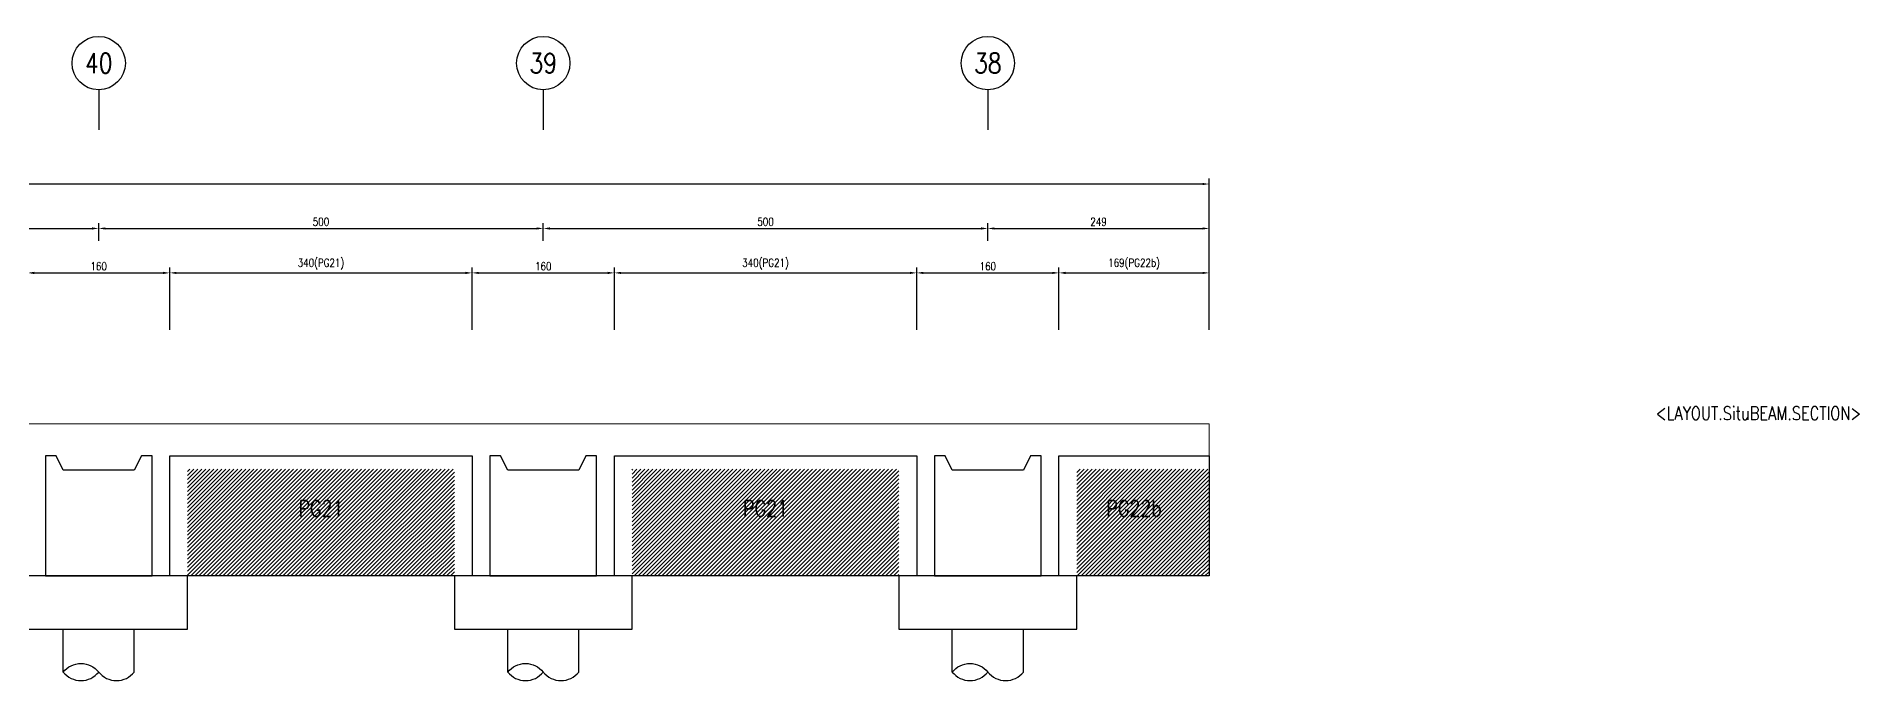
# Model space of a CAD drawing. Extents: x -46 to 10091, y -1640 to 3150.
# Drawn here: x 8041 to 10091, y -133 to 591 of the extents above; entities that cross this region are included whole.
import ezdxf
from ezdxf.enums import TextEntityAlignment as Align

# ---------------------------------------------------------------- set-up
doc = ezdxf.new("R2010")
doc.units = 0
doc.header["$LTSCALE"] = 3
doc.layers.get('0').update_dxf_attribs({"linetype": 'CONTINUOUS'})
for name, color, linetype in [('HB_0', 7, 'CONTINUOUS'), ('HB_DIM', 1, 'CONTINUOUS'), ('HB_TXT_CTEXT', 2, 'CONTINUOUS'), ('RCAD.PARM.Treatle', 2, 'CONTINUOUS')]:
    doc.layers.add(name, color=color, linetype=linetype)
doc.styles.get("Standard").update_dxf_attribs({"font": 'ROMANS.shx', "width": 0.8, "bigfont": 'LCHINA.shx'})
doc.dimstyles.new('30', dxfattribs={"dimscale": 3, "dimtxt": 3, "dimasz": 2.5, "dimexe": 2, "dimexo": 2, "dimgap": 1, "dimtad": 1, "dimdsep": 46, "dimtxsty": 'Standard', "dimcen": 0, "dimclrd": 256, "dimclre": 256, "dimclrt": 2, "dimadec": 0, "dimazin": 0, "dimtfac": 1, "dimtix": 1, "dimtmove": 2, "dimatfit": 3, "dimfxl": 0, "dimtolj": 1, "dimtzin": 0, "dimarcsym": 0})

# ---------------------------------------------------------------- blocks, each defined once
blk = doc.blocks.new('預鑄樁帽2x2')
at = {"layer": 'HB_0'}
blk.add_lwpolyline([(-100, 0), (100, 0), (100, 60), (-100, 60)], close=True, dxfattribs=at)
blk = doc.blocks.new('cap_pile')
at = {"linetype": 'Continuous'}
for p, q in [((-40, -108.1), (-40, -60)), ((40, -108.1), (40, -60))]:
    blk.add_line(p, q, dxfattribs=at)
for points in [[(-40, -108.1, -0.48), (0, -108.1, 0.48), (40, -108.1, 0.48)], [(-40, -108.1, 0.48), (0, -108.1, 0.48)]]:
    blk.add_lwpolyline(points, format="xyb", dxfattribs=at)
blk.add_blockref('預鑄樁帽2x2', (0, -60))
blk = doc.blocks.new('line_guide')
at = {"color": 4, "linetype": 'Continuous'}
blk.add_line((0, 0), (0, -45), dxfattribs=at)
blk.add_circle((0, 30), 30, dxfattribs=at)
at = {"color": 4, "linetype": 'Continuous', "width": 0.8}
blk.add_attdef('A', text='', height=22.5, dxfattribs=at).set_placement((0, 30), align=Align.MIDDLE)
blk = doc.blocks.new('*D53')
at = {"layer": 'HB_DIM', "linetype": 'Continuous', "lineweight": -2}
for p, q in [((4861.9, 261.2), (4861.9, 431.2)), ((9359.9, 261.2), (9359.9, 431.2)), ((4869.4, 425.2), (9352.4, 425.2))]:
    blk.add_line(p, q, dxfattribs=at)
at = {"layer": 'HB_DIM'}
for points in [[(4869.4, 426.4), (4869.4, 423.9), (4861.9, 425.2)], [(9352.4, 423.9), (9352.4, 426.4), (9359.9, 425.2)]]:
    blk.add_solid(points, dxfattribs=at)
at = {"layer": 'HB_DIM', "color": 2, "linetype": 'Continuous', "insert": (7110.9, 432.7), "char_height": 9, "attachment_point": 5, "rotation": 0}
blk.add_mtext('\\A1;4498', dxfattribs=at)
blk = doc.blocks.new('*D67')
at = {"layer": 'HB_DIM', "linetype": 'Continuous', "lineweight": -2}
for p, q in [((8030.9, 261.2), (8030.9, 331.2)), ((8190.9, 261.2), (8190.9, 331.2)), ((8038.4, 325.2), (8183.4, 325.2))]:
    blk.add_line(p, q, dxfattribs=at)
at = {"layer": 'HB_DIM'}
for points in [[(8038.4, 326.4), (8038.4, 323.9), (8030.9, 325.2)], [(8183.4, 323.9), (8183.4, 326.4), (8190.9, 325.2)]]:
    blk.add_solid(points, dxfattribs=at)
at = {"layer": 'HB_DIM', "color": 2, "linetype": 'Continuous', "insert": (8110.9, 332.7), "char_height": 9, "attachment_point": 5, "rotation": 0}
blk.add_mtext('\\A1;160', dxfattribs=at)
blk = doc.blocks.new('*D68')
at = {"layer": 'HB_DIM', "linetype": 'Continuous', "lineweight": -2}
for p, q in [((8190.9, 261.2), (8190.9, 331.2)), ((8530.9, 261.2), (8530.9, 331.2)), ((8198.4, 325.2), (8523.4, 325.2))]:
    blk.add_line(p, q, dxfattribs=at)
at = {"layer": 'HB_DIM'}
for points in [[(8198.4, 326.4), (8198.4, 323.9), (8190.9, 325.2)], [(8523.4, 323.9), (8523.4, 326.4), (8530.9, 325.2)]]:
    blk.add_solid(points, dxfattribs=at)
at = {"layer": 'HB_DIM', "color": 2, "linetype": 'Continuous', "insert": (8360.9, 335.1), "char_height": 9, "attachment_point": 5, "rotation": 0}
blk.add_mtext('\\A1;340(PG21)', dxfattribs=at)
blk = doc.blocks.new('*D69')
at = {"layer": 'HB_DIM', "linetype": 'Continuous', "lineweight": -2}
for p, q in [((8530.9, 261.2), (8530.9, 331.2)), ((8690.9, 261.2), (8690.9, 331.2)), ((8538.4, 325.2), (8683.4, 325.2))]:
    blk.add_line(p, q, dxfattribs=at)
at = {"layer": 'HB_DIM'}
for points in [[(8538.4, 326.4), (8538.4, 323.9), (8530.9, 325.2)], [(8683.4, 323.9), (8683.4, 326.4), (8690.9, 325.2)]]:
    blk.add_solid(points, dxfattribs=at)
at = {"layer": 'HB_DIM', "color": 2, "linetype": 'Continuous', "insert": (8610.9, 332.7), "char_height": 9, "attachment_point": 5, "rotation": 0}
blk.add_mtext('\\A1;160', dxfattribs=at)
blk = doc.blocks.new('*D70')
at = {"layer": 'HB_DIM', "linetype": 'Continuous', "lineweight": -2}
for p, q in [((8690.9, 261.2), (8690.9, 331.2)), ((9030.9, 261.2), (9030.9, 331.2)), ((8698.4, 325.2), (9023.4, 325.2))]:
    blk.add_line(p, q, dxfattribs=at)
at = {"layer": 'HB_DIM'}
for points in [[(8698.4, 326.4), (8698.4, 323.9), (8690.9, 325.2)], [(9023.4, 323.9), (9023.4, 326.4), (9030.9, 325.2)]]:
    blk.add_solid(points, dxfattribs=at)
at = {"layer": 'HB_DIM', "color": 2, "linetype": 'Continuous', "insert": (8860.9, 335.1), "char_height": 9, "attachment_point": 5, "rotation": 0}
blk.add_mtext('\\A1;340(PG21)', dxfattribs=at)
blk = doc.blocks.new('*D71')
at = {"layer": 'HB_DIM', "linetype": 'Continuous', "lineweight": -2}
for p, q in [((9030.9, 261.2), (9030.9, 331.2)), ((9190.9, 261.2), (9190.9, 331.2)), ((9038.4, 325.2), (9183.4, 325.2))]:
    blk.add_line(p, q, dxfattribs=at)
at = {"layer": 'HB_DIM'}
for points in [[(9038.4, 326.4), (9038.4, 323.9), (9030.9, 325.2)], [(9183.4, 323.9), (9183.4, 326.4), (9190.9, 325.2)]]:
    blk.add_solid(points, dxfattribs=at)
at = {"layer": 'HB_DIM', "color": 2, "linetype": 'Continuous', "insert": (9110.9, 332.7), "char_height": 9, "attachment_point": 5, "rotation": 0}
blk.add_mtext('\\A1;160', dxfattribs=at)
blk = doc.blocks.new('*D72')
at = {"layer": 'HB_DIM', "linetype": 'Continuous', "lineweight": -2}
for p, q in [((9190.9, 261.2), (9190.9, 331.2)), ((9359.9, 261.2), (9359.9, 331.2)), ((9198.4, 325.2), (9352.4, 325.2))]:
    blk.add_line(p, q, dxfattribs=at)
at = {"layer": 'HB_DIM'}
for points in [[(9198.4, 326.4), (9198.4, 323.9), (9190.9, 325.2)], [(9352.4, 323.9), (9352.4, 326.4), (9359.9, 325.2)]]:
    blk.add_solid(points, dxfattribs=at)
at = {"layer": 'HB_DIM', "color": 2, "linetype": 'Continuous', "insert": (9275.4, 335.1), "char_height": 9, "attachment_point": 5, "rotation": 0}
blk.add_mtext('\\A1;169(PG22b)', dxfattribs=at)
blk = doc.blocks.new('*D79')
at = {"layer": 'HB_DIM', "linetype": 'Continuous', "lineweight": -2}
for p, q in [((7610.9, 361.2), (7610.9, 381.2)), ((7618.4, 375.2), (8103.4, 375.2)), ((8110.9, 361.2), (8110.9, 381.2))]:
    blk.add_line(p, q, dxfattribs=at)
at = {"layer": 'HB_DIM'}
for points in [[(7618.4, 376.4), (7618.4, 373.9), (7610.9, 375.2)], [(8103.4, 373.9), (8103.4, 376.4), (8110.9, 375.2)]]:
    blk.add_solid(points, dxfattribs=at)
at = {"layer": 'HB_DIM', "color": 2, "linetype": 'Continuous', "insert": (7860.9, 382.7), "char_height": 9, "attachment_point": 5, "rotation": 0}
blk.add_mtext('\\A1;500', dxfattribs=at)
blk = doc.blocks.new('*D80')
at = {"layer": 'HB_DIM', "linetype": 'Continuous', "lineweight": -2}
for p, q in [((8110.9, 361.2), (8110.9, 381.2)), ((8118.4, 375.2), (8603.4, 375.2)), ((8610.9, 361.2), (8610.9, 381.2))]:
    blk.add_line(p, q, dxfattribs=at)
at = {"layer": 'HB_DIM'}
for points in [[(8118.4, 376.4), (8118.4, 373.9), (8110.9, 375.2)], [(8603.4, 373.9), (8603.4, 376.4), (8610.9, 375.2)]]:
    blk.add_solid(points, dxfattribs=at)
at = {"layer": 'HB_DIM', "color": 2, "linetype": 'Continuous', "insert": (8360.9, 382.7), "char_height": 9, "attachment_point": 5, "rotation": 0}
blk.add_mtext('\\A1;500', dxfattribs=at)
blk = doc.blocks.new('*D81')
at = {"layer": 'HB_DIM', "linetype": 'Continuous', "lineweight": -2}
for p, q in [((8610.9, 361.2), (8610.9, 381.2)), ((8618.4, 375.2), (9103.4, 375.2)), ((9110.9, 361.2), (9110.9, 381.2))]:
    blk.add_line(p, q, dxfattribs=at)
at = {"layer": 'HB_DIM'}
for points in [[(8618.4, 376.4), (8618.4, 373.9), (8610.9, 375.2)], [(9103.4, 373.9), (9103.4, 376.4), (9110.9, 375.2)]]:
    blk.add_solid(points, dxfattribs=at)
at = {"layer": 'HB_DIM', "color": 2, "linetype": 'Continuous', "insert": (8860.9, 382.7), "char_height": 9, "attachment_point": 5, "rotation": 0}
blk.add_mtext('\\A1;500', dxfattribs=at)
blk = doc.blocks.new('*D82')
at = {"layer": 'HB_DIM', "linetype": 'Continuous', "lineweight": -2}
for p, q in [((9110.9, 361.2), (9110.9, 381.2)), ((9118.4, 375.2), (9352.4, 375.2)), ((9359.9, 261.2), (9359.9, 381.2))]:
    blk.add_line(p, q, dxfattribs=at)
at = {"layer": 'HB_DIM'}
for points in [[(9118.4, 376.4), (9118.4, 373.9), (9110.9, 375.2)], [(9352.4, 373.9), (9352.4, 376.4), (9359.9, 375.2)]]:
    blk.add_solid(points, dxfattribs=at)
at = {"layer": 'HB_DIM', "color": 2, "linetype": 'Continuous', "insert": (9235.4, 382.7), "char_height": 9, "attachment_point": 5, "rotation": 0}
blk.add_mtext('\\A1;249', dxfattribs=at)

msp = doc.modelspace()

# ---------------------------------------------------------------- hatches: boundary and pattern name
at = {"layer": 'HB_0', "linetype": 'Continuous'}
h = msp.add_hatch(dxfattribs=at)
h.set_pattern_fill('ANSI31', color=256, style=0)
h.paths.add_polyline_path([(8210.925, 104.198), (8510.925, 104.198), (8510.925, -15.802), (8210.925, -15.802)], flags=17)
h = msp.add_hatch(dxfattribs=at)
h.set_pattern_fill('ANSI31', color=256, style=0)
h.paths.add_polyline_path([(8710.925, 104.198), (9010.925, 104.198), (9010.925, -15.802), (8710.925, -15.802)], flags=17)
h = msp.add_hatch(dxfattribs=at)
h.set_pattern_fill('ANSI31', color=256, style=0)
h.paths.add_polyline_path([(9210.925, 104.198), (9359.925, 104.198), (9359.925, -15.802), (9210.925, -15.802)], flags=17)

# ---------------------------------------------------------------- linework, layer by layer
at = {"layer": 'HB_0', "lineweight": 5}
msp.add_lwpolyline([(4861.925, -15.802), (4861.925, 155.198), (9359.925, 155.198), (9359.925, -15.802), (4861.925, -15.802)], dxfattribs=at)
at = {"layer": 'HB_0', "color": 1, "linetype": 'Continuous'}
for points in [[(8170.925, -15.802), (8170.925, 119.198), (8158.925, 119.198), (8150.925, 103.198), (8070.925, 103.198), (8062.925, 119.198), (8050.925, 119.198), (8050.925, -15.802), (8170.925, -15.802)], [(8190.925, 119.198), (8210.925, 119.198), (8510.925, 119.198), (8530.925, 119.198), (8530.925, -15.802), (8510.925, -15.802), (8210.925, -15.802), (8190.925, -15.802), (8190.925, 119.198)], [(8670.925, -15.802), (8670.925, 119.198), (8658.925, 119.198), (8650.925, 103.198), (8570.925, 103.198), (8562.925, 119.198), (8550.925, 119.198), (8550.925, -15.802), (8670.925, -15.802)], [(8690.925, 119.198), (8710.925, 119.198), (9010.925, 119.198), (9030.925, 119.198), (9030.925, -15.802), (9010.925, -15.802), (8710.925, -15.802), (8690.925, -15.802), (8690.925, 119.198)], [(9170.925, -15.802), (9170.925, 119.198), (9158.925, 119.198), (9150.925, 103.198), (9070.925, 103.198), (9062.925, 119.198), (9050.925, 119.198), (9050.925, -15.802), (9170.925, -15.802)], [(9190.925, 119.198), (9210.925, 119.198), (9359.925, 119.198), (9359.925, -15.802), (9210.925, -15.802), (9190.925, -15.802), (9190.925, 119.198)]]:
    msp.add_lwpolyline(points, dxfattribs=at)

# ---------------------------------------------------------------- block references
at = {"layer": 'HB_0', "linetype": 'Continuous'}
for p, values in [((8110.925, 531.198), {'A': '40'}), ((8610.925, 531.198), {'A': '39'}), ((9110.925, 531.198), {'A': '38'})]:
    msp.add_blockref('line_guide', p, dxfattribs=at).add_auto_attribs(values)
for p in [(8110.925, -15.802, -160), (8610.925, -15.802, -160), (9110.925, -15.802, -160)]:
    msp.add_blockref('cap_pile', p, dxfattribs=at)

# ---------------------------------------------------------------- texts
at = {"layer": 'HB_TXT_CTEXT', "linetype": 'Continuous', "width": 0.8}
for s, p in [('PG21', (8360.925, 60.198)), ('PG21', (8860.925, 60.198)), ('PG22b', (9275.425, 60.198))]:
    msp.add_text(s, height=18, dxfattribs=at).set_placement(p, align=Align.MIDDLE)
at = {"layer": 'RCAD.PARM.Treatle', "color": 4, "linetype": 'Continuous', "width": 0.8}
msp.add_text('<LAYOUT.SituBEAM.SECTION>', height=15, rotation=360, dxfattribs=at).set_placement((9861.925, 155.198), align=Align.BOTTOM_LEFT)

# ---------------------------------------------------------------- dimensions: what is measured, and where the dimension line sits
at = {"layer": 'HB_DIM', "linetype": 'Continuous'}
for base, p1, p2, picture, middle in [((9359.925, 425.198), (4861.925, 255.198), (9359.925, 255.198), '*D53', (7110.925, 432.698)), ((8110.925, 375.198), (7610.925, 355.198, -19), (8110.925, 355.198, -519), '*D79', (7860.925, 382.698)), ((8610.925, 375.198), (8110.925, 355.198, -519), (8610.925, 355.198, -1019), '*D80', (8360.925, 382.698)), ((9110.925, 375.198), (8610.925, 355.198, -1019), (9110.925, 355.198, -1519), '*D81', (8860.925, 382.698)), ((9359.925, 375.198), (9110.925, 355.198, -1519), (9359.925, 255.198), '*D82', (9235.425, 382.698)), ((8190.925, 325.198), (8030.925, 255.198), (8190.925, 255.198), '*D67', (8110.925, 332.698)), ((8690.925, 325.198), (8530.925, 255.198), (8690.925, 255.198), '*D69', (8610.925, 332.698)), ((9190.925, 325.198), (9030.925, 255.198), (9190.925, 255.198), '*D71', (9110.925, 332.698))]:
    dim = msp.add_linear_dim(base=base, p1=p1, p2=p2, angle=0, dimstyle='30', dxfattribs=at)
    dim.commit()
    dim.dimension.update_dxf_attribs({"geometry": picture, "text_midpoint": middle})
for base, p1, p2, text, picture, middle in [((8530.925, 325.198), (8190.925, 255.198), (8530.925, 255.198), '<>(PG21)', '*D68', (8360.925, 335.056)), ((9030.925, 325.198), (8690.925, 255.198), (9030.925, 255.198), '<>(PG21)', '*D70', (8860.925, 335.056)), ((9359.925, 325.198), (9190.925, 255.198), (9359.925, 255.198), '<>(PG22b)', '*D72', (9275.425, 335.056))]:
    dim = msp.add_linear_dim(base=base, p1=p1, p2=p2, angle=0, text=text, dimstyle='30', dxfattribs=at)
    dim.commit()
    dim.dimension.update_dxf_attribs({"geometry": picture, "text_midpoint": middle})

doc.saveas('drawing.dxf')
